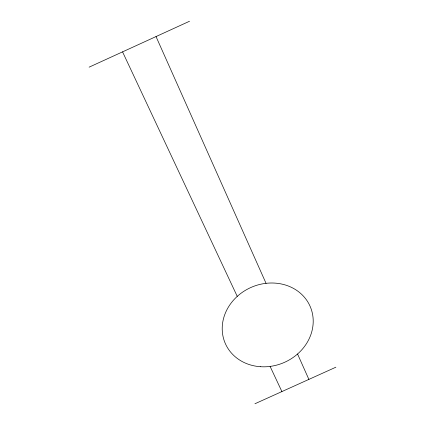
<?xml version="1.0" encoding="UTF-8"?>
<svg xmlns="http://www.w3.org/2000/svg" width="425" height="425" viewBox="0 0 425 425"><rect width="100%" height="100%" fill="white"/><g stroke="black" fill="none" stroke-linecap="round" stroke-linejoin="round"><path stroke-width="0.64" d="M89.128 67.155L189.518 21.25M254.952 403.75L335.872 367.205M122.559 51.866L237.251 296.374M270.098 366.408L281.908 391.579M156.023 36.566L266.045 283.326M297.553 353.998L308.879 379.397M260.254 366.701A46.293 41.028 -23.5 0 0 310.308 306.781A46.293 41.028 -23.5 0 0 232.565 301.251A46.293 41.028 -23.5 0 0 260.254 366.701"/></g></svg>
